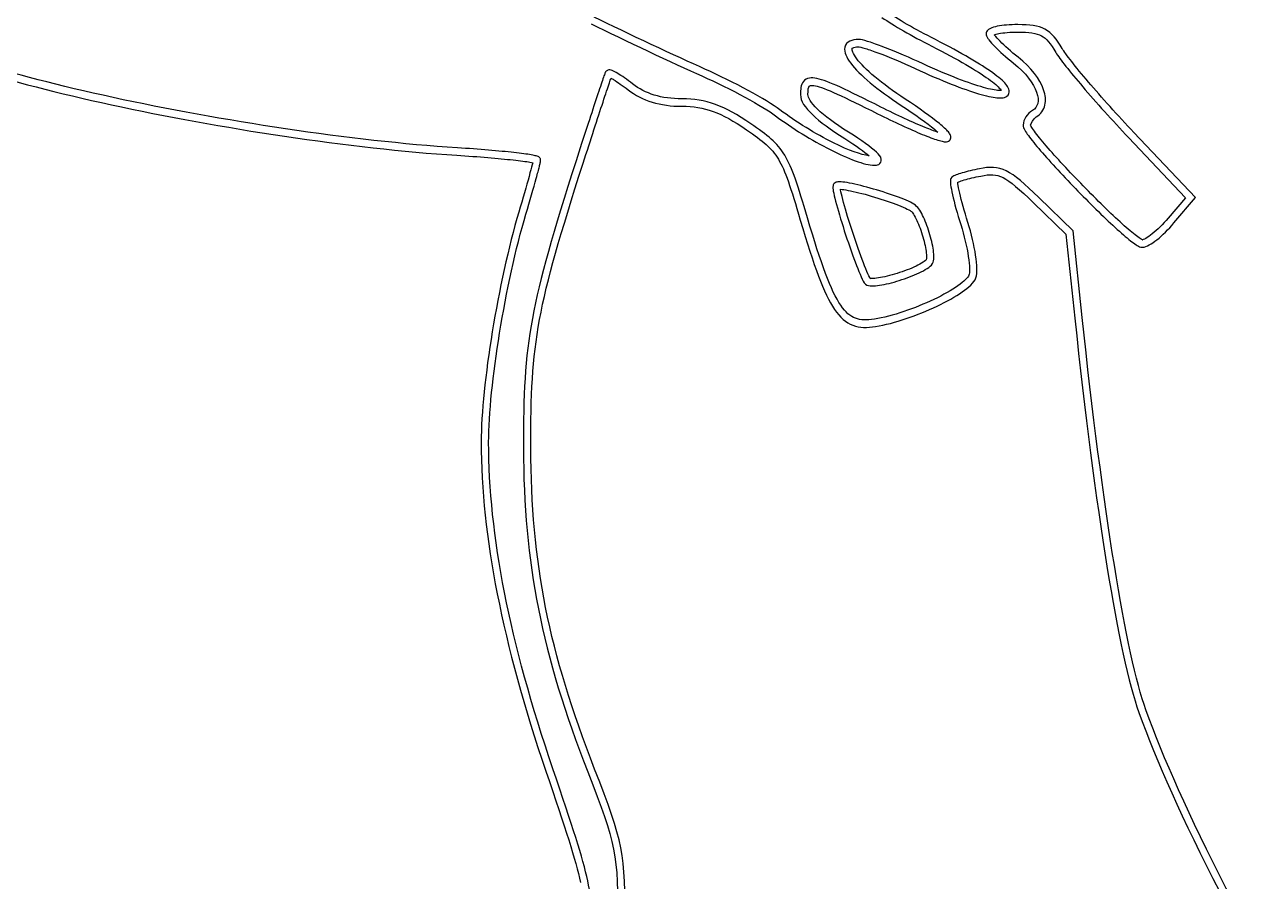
# Model space of a CAD drawing. Extents: x 50.4 to 118.3, y 31.2 to 110.8.
# Drawn here: x 75.46 to 90.2, y 71.01 to 81.44 of the extents above; entities that cross this region are included whole.
import ezdxf

# ---------------------------------------------------------------- set-up
doc = ezdxf.new("R2010")
doc.units = 0
doc.layers.get('0').update_dxf_attribs({"linetype": 'CONTINUOUS'})

msp = doc.modelspace()

# ---------------------------------------------------------------- linework, layer by layer
at = {"color": 1}
for p, q in [((87.542179, 81.434826), (87.542193, 81.434837)), ((87.542195, 81.344402), (87.542193, 81.344402)), ((82.578689, 80.883432), (82.578673, 80.883448)), ((82.593614, 80.782089), (82.593648, 80.782163)), ((89.702256, 79.332111), (88.954496, 80.121728)), ((88.888882, 80.059726), (89.581344, 79.329021)), ((85.391339, 79.521227), (85.391411, 79.521256)), ((85.385206, 79.431293), (85.385219, 79.43134)), ((87.732825, 79.26701), (88.126599, 78.885637)), ((88.212941, 78.928002), (87.795912, 79.332111)), ((89.581344, 79.329021), (89.37154, 79.079942)), ((89.44079, 79.022072), (89.702256, 79.332111)), ((88.324619, 77.873278), (88.212941, 78.928002)), ((88.126599, 78.885637), (88.234602, 77.863478))]:
    msp.add_line(p, q, dxfattribs=at)
for points in [[(86.538636, 81.252949), (86.283842, 81.382457), (86.080616, 81.499895), (85.940223, 81.596595)], [(82.350274, 81.444126), (82.748279, 81.248872), (83.354354, 80.964077), (83.699546, 80.810574)], [(83.736236, 80.893232), (83.393034, 81.045852), (82.786654, 81.330676), (82.390065, 81.525234)], [(85.889068, 81.522147), (86.034888, 81.421708), (86.240721, 81.302979), (86.497816, 81.172299)], [(87.292079, 81.414173), (87.258977, 81.407611), (87.231403, 81.400123), (87.208363, 81.389381)], [(87.542193, 81.434837), (87.445786, 81.434837), (87.358286, 81.427296), (87.292079, 81.414173)], [(87.870842, 81.378499), (87.786885, 81.423645), (87.686354, 81.434826), (87.542179, 81.434826)], [(87.176324, 81.368188), (87.166244, 81.358478), (87.15566, 81.342391), (87.15566, 81.322196)], [(87.15566, 81.322196), (87.15566, 81.303172), (87.161587, 81.292859), (87.16754, 81.281889)], [(87.16754, 81.281889), (87.17352, 81.270909), (87.180796, 81.259955), (87.189765, 81.2483)], [(87.208363, 81.389381), (87.196853, 81.38401), (87.186402, 81.377898), (87.176324, 81.368188)], [(87.256424, 81.310827), (87.269071, 81.315774), (87.285343, 81.320987), (87.309653, 81.325802)], [(87.261584, 81.303577), (87.259202, 81.306752), (87.258356, 81.308075), (87.256424, 81.310827)], [(87.32566, 81.231748), (87.297869, 81.259876), (87.275765, 81.285109), (87.261584, 81.303577)], [(87.309653, 81.325802), (87.367316, 81.337232), (87.450671, 81.344402), (87.542195, 81.344402)], [(87.542193, 81.344402), (87.681493, 81.344402), (87.765395, 81.332575), (87.827964, 81.298926)], [(87.827964, 81.298926), (87.890533, 81.265281), (87.939674, 81.206573), (88.004182, 81.09739)], [(88.082199, 81.143369), (88.014733, 81.257558), (87.9548, 81.333351), (87.870842, 81.378499)], [(85.43794, 81.160408), (85.423812, 81.096974), (85.45699, 81.035443), (85.510285, 80.965072)], [(85.4984, 81.234304), (85.468844, 81.219619), (85.44501, 81.192124), (85.43794, 81.160408)], [(85.603821, 81.254465), (85.562572, 81.254465), (85.527957, 81.248988), (85.4984, 81.234304)], [(85.582114, 81.01987), (85.535267, 81.081724), (85.523644, 81.128862), (85.526303, 81.140792)], [(85.526303, 81.140792), (85.527626, 81.146745), (85.527362, 81.148386), (85.538183, 81.153704)], [(85.538183, 81.153704), (85.548899, 81.159022), (85.571182, 81.164049), (85.603813, 81.164049)], [(85.603813, 81.164049), (85.609528, 81.164049), (85.644104, 81.15799), (85.68753, 81.14492)], [(85.713374, 81.231208), (85.666916, 81.245178), (85.634372, 81.254465), (85.603821, 81.254465)], [(85.68753, 81.14492), (85.730953, 81.131876), (85.786434, 81.11245), (85.849793, 81.088592)], [(85.881324, 81.173331), (85.816649, 81.197672), (85.759832, 81.217246), (85.713374, 81.231208)], [(86.329359, 80.984196), (86.17041, 81.057792), (86.010676, 81.124626), (85.881324, 81.173331)], [(86.497816, 81.172299), (86.816692, 81.01022), (87.044699, 80.874814), (87.184595, 80.773873)], [(87.237303, 80.847287), (87.090872, 80.952946), (86.860145, 81.089534), (86.538636, 81.252949)], [(87.189765, 81.2483), (87.207677, 81.224964), (87.232106, 81.198567), (87.261597, 81.168719)], [(87.261597, 81.168719), (87.320578, 81.109021), (87.400278, 81.037528), (87.488456, 80.96718)], [(87.54477, 81.037443), (87.459114, 81.105782), (87.381244, 81.17549), (87.32566, 81.231748)], [(88.401043, 80.73616), (88.242352, 80.922088), (88.121268, 81.077223), (88.082199, 81.143369)], [(76.536635, 80.548075), (75.885582, 80.689246), (75.308098, 80.839209), (74.879888, 80.981124)], [(86.173291, 80.527393), (85.883864, 80.716173), (85.675811, 80.896161), (85.582114, 81.01987)], [(85.849793, 81.088592), (85.976513, 81.04088), (86.13412, 80.974732), (86.29111, 80.90204)], [(87.090036, 80.680338), (86.912252, 80.733437), (86.656474, 80.832743), (86.329359, 80.984196)], [(87.488456, 80.96718), (87.637181, 80.848507), (87.733865, 80.718615), (87.770608, 80.612678)], [(87.855862, 80.642119), (87.810816, 80.771981), (87.703385, 80.910877), (87.54477, 81.037443)], [(88.004182, 81.09739), (88.052582, 81.01544), (88.172457, 80.865086), (88.332326, 80.677777)], [(74.85148, 80.895328), (75.284666, 80.751765), (75.86435, 80.601328), (76.517526, 80.459696)], [(82.512535, 80.823467), (82.506608, 80.80701), (82.498486, 80.784232), (82.488775, 80.75577)], [(82.519758, 80.843628), (82.517641, 80.83831), (82.515498, 80.831695), (82.512535, 80.823467)], [(82.52751, 80.859635), (82.521399, 80.849687), (82.521822, 80.84892), (82.519758, 80.843628)], [(82.556448, 80.881331), (82.547002, 80.878553), (82.53462, 80.871145), (82.52751, 80.859635)], [(82.578673, 80.883448), (82.57264, 80.883977), (82.565894, 80.884242), (82.556448, 80.881331)], [(82.609177, 80.87568), (82.599625, 80.87941), (82.590735, 80.882321), (82.578689, 80.883432)], [(82.674807, 80.841575), (82.649751, 80.85663), (82.628301, 80.868205), (82.609177, 80.87568)], [(82.856708, 80.713416), (82.788763, 80.766857), (82.724932, 80.811455), (82.674807, 80.841575)], [(84.648323, 80.398689), (84.487065, 80.521336), (84.083059, 80.739004), (83.736236, 80.893232)], [(85.510285, 80.965072), (85.616886, 80.824324), (85.829071, 80.644085), (86.123685, 80.451923)], [(86.29111, 80.90204), (86.620861, 80.749368), (86.879671, 80.649159), (87.064189, 80.594049)], [(87.39595, 80.710344), (87.362414, 80.749854), (87.310518, 80.794458), (87.237303, 80.847287)], [(82.488775, 80.75577), (82.469329, 80.698848), (82.442833, 80.618843), (82.410744, 80.521675)], [(82.496454, 80.493216), (82.528487, 80.590213), (82.55522, 80.669881), (82.574485, 80.726277)], [(82.574485, 80.726277), (82.582607, 80.750063), (82.588296, 80.767161), (82.593614, 80.782089)], [(82.593648, 80.782163), (82.603967, 80.777109), (82.613175, 80.77314), (82.628272, 80.764065)], [(82.628272, 80.764065), (82.673468, 80.736906), (82.73533, 80.693657), (82.80087, 80.642108)], [(83.455637, 80.532034), (83.208815, 80.532034), (83.0081, 80.594324), (82.856708, 80.713416)], [(83.699546, 80.810574), (84.041115, 80.658682), (84.450007, 80.436053), (84.593546, 80.326884)], [(84.93461, 80.742853), (84.900151, 80.700398), (84.89792, 80.647249), (84.89792, 80.584207)], [(85.005926, 80.783679), (84.977883, 80.778757), (84.951843, 80.764073), (84.93461, 80.742853)], [(84.988355, 80.584241), (84.988355, 80.641971), (84.99698, 80.676941), (85.004362, 80.686045)], [(85.004362, 80.686045), (85.008066, 80.690596), (85.010898, 80.692898), (85.021931, 80.694829)], [(85.098943, 80.778519), (85.064341, 80.785822), (85.033967, 80.7886), (85.005926, 80.783679)], [(85.021931, 80.694829), (85.032964, 80.696681), (85.052032, 80.696152), (85.079808, 80.690172)], [(85.079808, 80.690172), (85.190915, 80.666757), (85.422441, 80.559026), (85.835834, 80.351175)], [(85.876156, 80.43177), (85.462118, 80.639946), (85.237344, 80.749333), (85.098943, 80.778519)], [(87.295191, 80.634348), (87.248307, 80.638846), (87.178928, 80.653795), (87.090036, 80.680338)], [(87.184595, 80.773873), (87.254543, 80.723401), (87.302393, 80.681169), (87.327221, 80.651916)], [(87.432639, 80.650919), (87.425443, 80.672376), (87.412716, 80.69059), (87.39595, 80.710344)], [(88.332326, 80.677777), (88.492195, 80.490467), (88.690384, 80.269416), (88.888882, 80.059726)], [(88.954496, 80.121728), (88.757125, 80.330228), (88.559733, 80.550232), (88.401043, 80.73616)], [(80.724491, 79.93571), (79.4351, 80.018419), (77.838739, 80.265733), (76.536635, 80.548075)], [(82.80087, 80.642108), (82.970841, 80.508404), (83.193533, 80.441604), (83.455611, 80.441604)], [(84.292795, 80.229726), (83.971066, 80.451444), (83.749785, 80.532034), (83.455637, 80.532034)], [(84.89792, 80.584207), (84.89792, 80.503736), (84.953041, 80.426917), (85.043648, 80.339777)], [(85.106177, 80.404925), (85.02292, 80.484993), (84.988355, 80.551298), (84.988355, 80.584241)], [(86.587222, 80.230768), (86.489598, 80.311136), (86.344408, 80.415784), (86.173291, 80.527393)], [(87.064189, 80.594049), (87.156449, 80.566495), (87.230008, 80.54989), (87.286915, 80.54444)], [(87.286915, 80.54444), (87.315368, 80.541715), (87.339673, 80.541688), (87.361845, 80.545498)], [(87.338598, 80.634348), (87.3282, 80.63329), (87.315077, 80.632496), (87.295191, 80.634348)], [(87.327221, 80.651916), (87.334471, 80.64337), (87.335344, 80.639825), (87.338598, 80.634348)], [(87.361845, 80.545498), (87.384017, 80.549282), (87.406483, 80.556902), (87.422823, 80.578052)], [(87.422823, 80.578052), (87.439175, 80.599219), (87.439836, 80.629472), (87.432639, 80.650919)], [(87.770608, 80.612678), (87.78897, 80.559712), (87.792356, 80.513137), (87.783519, 80.47677)], [(87.871366, 80.455566), (87.885416, 80.51351), (87.878378, 80.577187), (87.855862, 80.642119)], [(76.517526, 80.459696), (77.823883, 80.176431), (79.422707, 79.928402), (80.718821, 79.845262)], [(82.410744, 80.521675), (82.346567, 80.327341), (82.260636, 80.063705), (82.168899, 79.778053)], [(82.255125, 79.750626), (82.346797, 80.03608), (82.432387, 80.299224), (82.496454, 80.493216)], [(83.455611, 80.441604), (83.733968, 80.441604), (83.927016, 80.372117), (84.241608, 80.155317)], [(85.299447, 79.995612), (85.082867, 80.10497), (84.842313, 80.251165), (84.648323, 80.398689)], [(85.483414, 80.125872), (85.31642, 80.230337), (85.189433, 80.324854), (85.106177, 80.404925)], [(86.414107, 80.183723), (86.267062, 80.243942), (86.07547, 80.331556), (85.876156, 80.43177)], [(86.123685, 80.451923), (86.292693, 80.34169), (86.436457, 80.23788), (86.529862, 80.160984)], [(87.718408, 80.389955), (87.65453, 80.350476), (87.606785, 80.283995), (87.606785, 80.211155)], [(87.783519, 80.47677), (87.774709, 80.440403), (87.75519, 80.412685), (87.718408, 80.389955)], [(87.765948, 80.31294), (87.820698, 80.346775), (87.857319, 80.397625), (87.871366, 80.455566)], [(84.706725, 79.844736), (84.613819, 79.999779), (84.496262, 80.089515), (84.292795, 80.229726)], [(84.593546, 80.326884), (84.793204, 80.17505), (85.037126, 80.026862), (85.258622, 79.91502)], [(85.043648, 80.339777), (85.134257, 80.252639), (85.265604, 80.155867), (85.435874, 80.049357)], [(85.835834, 80.351175), (86.036994, 80.250035), (86.229944, 80.161474), (86.379987, 80.100027)], [(86.696775, 80.128967), (86.672724, 80.157309), (86.636032, 80.190586), (86.587222, 80.230768)], [(87.697217, 80.211139), (87.697217, 80.231459), (87.730502, 80.291035), (87.765948, 80.31294)], [(84.241608, 80.155317), (84.443694, 80.016056), (84.545472, 79.93793), (84.629183, 79.798233)], [(85.820861, 79.885058), (85.757364, 79.944873), (85.644239, 80.025298), (85.483414, 80.125872)], [(86.379987, 80.100027), (86.455009, 80.069304), (86.519123, 80.045351), (86.569124, 80.029749)], [(86.567071, 80.12688), (86.524206, 80.141247), (86.475922, 80.158407), (86.414107, 80.183723)], [(86.529862, 80.160984), (86.54751, 80.146459), (86.553199, 80.139342), (86.567071, 80.12688)], [(86.724165, 80.084009), (86.718079, 80.103192), (86.708792, 80.114796), (86.696775, 80.128967)], [(86.723635, 80.044735), (86.72988, 80.060636), (86.727181, 80.074413), (86.724165, 80.084009)], [(87.606785, 80.211155), (87.606785, 80.184829), (87.616152, 80.170676), (87.626947, 80.151208)], [(87.626947, 80.151208), (87.637742, 80.131735), (87.652161, 80.109663), (87.670357, 80.084546)], [(87.670357, 80.084546), (87.706724, 80.03431), (87.757479, 79.971736), (87.818666, 79.900579)], [(87.706002, 80.194602), (87.698091, 80.208863), (87.697217, 80.220849), (87.697217, 80.211139)], [(87.743726, 80.137241), (87.726845, 80.160577), (87.713921, 80.180326), (87.706002, 80.194602)], [(87.887387, 79.959473), (87.827162, 80.02951), (87.777508, 80.090574), (87.743726, 80.137241)], [(81.412305, 79.878349), (81.235338, 79.897848), (80.991993, 79.918552), (80.724491, 79.93571)], [(85.733012, 79.838), (85.63502, 79.854986), (85.48733, 79.900746), (85.299447, 79.995612)], [(85.435874, 80.049357), (85.581622, 79.95821), (85.675364, 79.888683), (85.733012, 79.838)], [(86.569124, 80.029749), (86.594127, 80.021943), (86.615693, 80.016652), (86.634235, 80.013212)], [(86.634235, 80.013212), (86.652783, 80.009746), (86.666255, 80.005275), (86.690047, 80.013212)], [(86.690047, 80.013212), (86.701953, 80.017181), (86.717397, 80.028822), (86.723635, 80.044735)], [(88.337488, 79.472682), (88.170716, 79.643809), (88.007836, 79.819399), (87.887387, 79.959473)], [(80.718821, 79.845262), (80.985196, 79.82817), (81.227599, 79.807689), (81.402499, 79.788419)], [(81.402499, 79.788419), (81.489952, 79.778789), (81.56058, 79.769766), (81.608173, 79.761548)], [(81.623662, 79.850443), (81.572671, 79.859254), (81.500789, 79.868593), (81.412305, 79.878349)], [(81.685156, 79.837002), (81.669123, 79.841606), (81.649157, 79.846051), (81.623662, 79.850443)], [(81.707884, 79.828747), (81.699788, 79.832901), (81.693173, 79.8347), (81.685156, 79.837002)], [(81.722357, 79.818402), (81.716457, 79.824091), (81.711932, 79.826657), (81.707884, 79.828747)], [(81.73167, 79.805993), (81.728601, 79.811734), (81.72532, 79.815544), (81.722357, 79.818402)], [(81.735798, 79.796177), (81.735745, 79.79637), (81.733152, 79.803136), (81.73167, 79.805993)], [(81.737385, 79.783768), (81.737385, 79.783961), (81.735798, 79.795965), (81.735798, 79.796177)], [(84.629183, 79.798233), (84.712892, 79.658533), (84.77998, 79.450419), (84.896349, 79.057709)], [(84.982674, 79.083024), (84.866133, 79.476317), (84.799628, 79.689693), (84.706725, 79.844736)], [(85.258622, 79.91502), (85.48012, 79.80318), (85.672822, 79.726091), (85.797091, 79.723303)], [(85.881324, 79.794627), (85.876455, 79.836589), (85.852611, 79.855153), (85.820861, 79.885058)], [(85.850317, 79.733648), (85.868944, 79.743861), (85.883761, 79.773642), (85.881324, 79.794627)], [(87.818666, 79.900579), (87.941044, 79.758262), (88.105115, 79.581822), (88.272903, 79.409652)], [(82.168899, 79.778053), (81.607559, 78.030012), (81.524613, 77.576545), (81.52811, 76.287826)], [(81.634536, 79.730036), (81.625699, 79.694961), (81.612788, 79.646883), (81.596812, 79.588958)], [(81.608173, 79.761548), (81.623175, 79.758902), (81.630822, 79.756548), (81.640728, 79.754325)], [(81.618471, 76.288305), (81.614978, 77.573166), (81.694367, 78.004395), (82.255125, 79.750626)], [(81.640728, 79.754325), (81.638876, 79.746546), (81.637103, 79.740223), (81.634536, 79.730036)], [(81.684143, 79.564661), (81.70023, 79.622978), (81.713255, 79.671601), (81.722383, 79.707803)], [(81.722383, 79.707803), (81.726934, 79.725901), (81.730162, 79.741048), (81.732729, 79.752761)], [(81.732729, 79.752761), (81.735374, 79.764483), (81.737385, 79.768504), (81.737385, 79.783768)], [(85.797091, 79.723303), (85.814897, 79.723038), (85.831693, 79.723419), (85.850317, 79.733648)], [(87.074507, 79.681443), (86.997445, 79.666018), (86.923441, 79.647859), (86.865219, 79.630802)], [(87.40162, 79.654056), (87.295617, 79.706597), (87.197509, 79.706044), (87.074507, 79.681443)], [(87.795912, 79.332111), (87.62006, 79.502508), (87.507622, 79.601512), (87.40162, 79.654056)], [(81.596812, 79.588958), (81.564853, 79.47311), (81.520858, 79.318713), (81.472273, 79.154877)], [(81.558569, 79.129546), (81.607298, 79.293863), (81.651967, 79.448025), (81.684143, 79.564661)], [(85.308728, 79.501598), (85.296214, 79.489083), (85.295023, 79.478606), (85.293753, 79.47111)], [(85.35162, 79.520198), (85.338946, 79.518611), (85.324849, 79.517817), (85.308728, 79.501598)], [(85.391411, 79.521256), (85.377044, 79.52205), (85.364301, 79.521786), (85.35162, 79.520198)], [(85.495725, 79.506755), (85.45521, 79.514427), (85.420097, 79.519613), (85.391339, 79.521227)], [(85.785113, 79.434923), (85.679545, 79.465485), (85.576754, 79.491395), (85.495725, 79.506755)], [(86.739129, 79.577573), (86.717169, 79.55548), (86.722461, 79.542367), (86.722064, 79.529514)], [(86.722064, 79.529514), (86.721799, 79.516655), (86.722593, 79.503188), (86.72471, 79.487141)], [(86.790805, 79.606513), (86.770538, 79.598628), (86.757357, 79.595797), (86.739129, 79.577573)], [(86.865219, 79.630802), (86.836107, 79.622282), (86.811062, 79.614398), (86.790805, 79.606513)], [(86.812472, 79.517637), (86.816282, 79.519754), (86.814324, 79.518695), (86.82332, 79.522294)], [(86.814059, 79.498005), (86.813001, 79.507106), (86.812736, 79.512001), (86.812472, 79.517637)], [(86.835253, 79.384835), (86.824616, 79.432076), (86.81734, 79.471179), (86.814059, 79.498005)], [(86.82332, 79.522294), (86.83975, 79.528696), (86.863044, 79.536475), (86.890498, 79.544519)], [(86.890498, 79.544519), (86.945404, 79.560605), (87.017415, 79.578171), (87.092036, 79.593096)], [(87.092036, 79.593096), (87.20737, 79.616168), (87.274339, 79.616274), (87.361787, 79.572935)], [(87.361787, 79.572935), (87.449234, 79.529588), (87.558367, 79.436055), (87.732825, 79.26701)], [(85.293753, 79.47111), (85.29243, 79.463596), (85.291901, 79.457325), (85.292165, 79.450949)], [(85.292165, 79.450949), (85.29243, 79.438196), (85.294547, 79.424649), (85.297325, 79.408573)], [(85.297325, 79.408573), (85.302775, 79.376416), (85.312485, 79.33518), (85.32523, 79.2861)], [(85.386265, 79.42354), (85.385735, 79.427086), (85.385735, 79.428171), (85.385206, 79.431293)], [(85.385219, 79.43134), (85.385749, 79.431317), (85.385749, 79.431367), (85.386278, 79.43134)], [(85.412617, 79.30882), (85.400261, 79.356503), (85.390921, 79.396093), (85.386265, 79.42354)], [(85.386278, 79.43134), (85.408106, 79.430017), (85.440525, 79.425678), (85.478776, 79.418429)], [(85.478776, 79.418429), (85.55528, 79.40393), (85.656335, 79.378646), (85.759896, 79.348666)], [(85.759896, 79.348666), (85.863459, 79.318686), (85.96997, 79.283724), (86.058071, 79.250482)], [(86.089487, 79.334672), (85.998368, 79.369055), (85.890682, 79.404363), (85.785113, 79.434923)], [(86.72471, 79.487141), (86.728625, 79.455044), (86.736404, 79.413679), (86.747437, 79.364668)], [(86.747437, 79.364668), (86.769504, 79.266643), (86.804474, 79.138481), (86.847688, 79.001382)], [(86.933953, 79.028266), (86.891392, 79.163296), (86.856536, 79.290352), (86.835253, 79.384835)], [(88.272903, 79.409652), (88.440694, 79.237483), (88.612205, 79.069628), (88.75091, 78.944047)], [(88.811362, 79.011211), (88.674861, 79.134795), (88.504263, 79.301554), (88.337488, 79.472682)], [(85.32523, 79.2861), (85.350683, 79.187942), (85.388675, 79.059849), (85.431167, 78.927984)], [(85.517006, 78.955868), (85.4749, 79.086535), (85.437361, 79.213456), (85.412617, 79.30882)], [(86.058071, 79.250482), (86.146169, 79.217237), (86.217906, 79.182894), (86.242038, 79.164699)], [(86.296193, 79.236485), (86.252526, 79.269407), (86.180607, 79.300287), (86.089487, 79.334672)], [(86.394896, 79.091274), (86.365509, 79.154549), (86.337431, 79.205397), (86.296193, 79.236485)], [(81.472273, 79.154877), (81.220627, 78.306226), (81.014935, 77.052244), (81.014935, 76.355564)], [(81.105367, 76.355554), (81.105367, 77.034284), (81.310043, 78.291412), (81.558569, 79.129546)], [(84.896349, 79.057709), (85.062343, 78.497496), (85.180022, 78.163481), (85.312861, 77.969404)], [(85.387302, 78.020558), (85.268112, 78.194691), (85.1481, 78.524735), (84.982674, 79.083024)], [(86.242038, 79.164699), (86.255029, 79.154883), (86.286594, 79.111213), (86.313351, 79.053595)], [(86.313351, 79.053595), (86.340111, 78.995974), (86.366165, 78.923753), (86.386731, 78.852572)], [(86.472927, 78.877851), (86.451231, 78.952902), (86.424281, 79.027999), (86.394896, 79.091274)], [(89.37154, 79.079942), (89.30876, 79.005327), (89.238542, 78.937136), (89.177752, 78.888738)], [(85.431167, 78.927984), (85.473656, 78.796115), (85.520202, 78.66076), (85.56294, 78.547127)], [(85.647747, 78.578631), (85.605707, 78.690401), (85.559109, 78.825204), (85.517006, 78.955868)], [(86.847688, 79.001382), (86.889865, 78.867577), (86.922242, 78.728409), (86.939673, 78.614326)], [(87.028523, 78.62829), (87.01024, 78.747874), (86.977556, 78.889942), (86.933953, 79.028266)], [(88.75091, 78.944047), (88.820263, 78.881256), (88.881233, 78.828948), (88.930229, 78.791602)], [(88.984995, 78.863418), (88.939555, 78.898052), (88.879611, 78.949418), (88.811362, 79.011211)], [(89.234084, 78.817952), (89.300621, 78.870924), (89.374162, 78.942885), (89.44079, 79.022072)], [(86.386731, 78.852572), (86.407289, 78.781391), (86.422217, 78.710668), (86.428075, 78.656201)], [(86.517885, 78.665978), (86.511164, 78.728414), (86.494601, 78.802802), (86.472927, 78.877851)], [(88.930229, 78.791602), (88.954729, 78.772922), (88.976266, 78.758301), (88.99534, 78.74716)], [(89.040806, 78.825175), (89.026995, 78.833244), (89.007712, 78.846103), (88.984995, 78.863418)], [(89.055279, 78.81639), (89.066153, 78.81639), (89.054749, 78.817184), (89.040806, 78.825175)], [(89.097138, 78.832927), (89.074596, 78.820518), (89.056371, 78.81639), (89.055279, 78.81639)], [(89.177752, 78.888738), (89.147359, 78.864529), (89.119689, 78.845336), (89.097138, 78.832927)], [(89.140551, 78.753872), (89.169613, 78.769853), (89.200818, 78.791467), (89.234084, 78.817952)], [(86.428075, 78.656201), (86.431012, 78.628968), (86.431699, 78.606118), (86.430191, 78.590574)], [(86.519472, 78.581229), (86.522118, 78.606549), (86.521324, 78.634759), (86.517885, 78.665978)], [(86.939673, 78.614326), (86.948378, 78.557284), (86.953167, 78.506267), (86.954146, 78.466013)], [(87.04453, 78.468612), (87.043472, 78.514424), (87.037651, 78.5685), (87.028523, 78.62829)], [(88.99534, 78.74716), (89.014416, 78.736021), (89.028212, 78.725966), (89.055284, 78.725966)], [(89.055284, 78.725966), (89.086076, 78.725966), (89.111489, 78.737873), (89.140551, 78.753872)], [(85.56294, 78.547127), (85.605681, 78.433496), (85.642736, 78.343932), (85.673012, 78.294947)], [(85.749548, 78.342471), (85.729069, 78.375616), (85.689784, 78.466863), (85.647747, 78.578631)], [(86.277685, 78.484637), (86.207584, 78.45303), (86.12355, 78.422479), (86.042556, 78.398336)], [(86.427545, 78.574037), (86.404527, 78.551019), (86.347784, 78.516242), (86.277685, 78.484637)], [(86.314317, 78.402429), (86.389133, 78.43616), (86.451498, 78.46985), (86.491567, 78.509916)], [(86.430191, 78.590574), (86.428604, 78.575016), (86.422518, 78.568957), (86.427545, 78.574037)], [(86.491567, 78.509916), (86.513104, 78.531453), (86.51694, 78.555906), (86.519472, 78.581229)], [(86.954146, 78.466013), (86.955204, 78.42576), (86.950389, 78.395468), (86.946896, 78.386432)], [(87.031618, 78.353888), (87.043948, 78.386054), (87.045641, 78.422799), (87.04453, 78.468612)], [(85.756268, 78.346599), (85.741611, 78.348186), (85.742272, 78.354245), (85.749548, 78.342471)], [(85.824481, 78.349245), (85.7953, 78.345726), (85.770934, 78.345064), (85.756268, 78.346599)], [(86.042556, 78.398336), (85.961564, 78.374206), (85.882848, 78.356299), (85.824481, 78.349245)], [(85.835276, 78.259802), (85.901837, 78.267846), (85.9838, 78.286795), (86.068337, 78.311994)], [(86.068337, 78.311994), (86.152874, 78.337182), (86.239501, 78.368697), (86.314317, 78.402429)], [(86.946896, 78.386432), (86.937953, 78.363175), (86.88981, 78.30987), (86.813573, 78.256725)], [(86.865222, 78.18284), (86.947441, 78.240157), (87.007637, 78.29141), (87.031618, 78.353888)], [(85.673012, 78.294947), (85.69185, 78.26448), (85.72074, 78.259546), (85.74691, 78.256707)], [(85.74691, 78.256707), (85.773077, 78.253876), (85.801996, 78.255913), (85.835276, 78.259802)], [(86.813573, 78.256725), (86.737336, 78.203578), (86.634923, 78.146307), (86.520565, 78.091877)], [(86.559297, 78.010242), (86.677, 78.066262), (86.783, 78.125524), (86.865222, 78.18284)], [(85.567652, 77.861911), (85.504224, 77.886174), (85.446896, 77.933492), (85.387302, 78.020558)], [(86.520565, 78.091877), (86.291854, 77.983019), (86.014227, 77.886216), (85.797612, 77.851064)], [(85.312861, 77.969404), (85.379282, 77.872365), (85.451439, 77.809691), (85.535072, 77.777684)], [(85.812056, 77.761677), (86.042323, 77.799044), (86.323892, 77.898196), (86.559297, 78.010242)], [(89.09925, 73.097858), (88.864181, 73.751292), (88.571208, 75.544627), (88.324619, 77.873278)], [(85.535072, 77.777684), (85.618701, 77.745677), (85.710072, 77.745114), (85.812056, 77.761677)], [(85.797612, 77.851064), (85.704228, 77.835903), (85.631081, 77.837649), (85.567652, 77.861911)], [(88.234602, 77.863478), (88.481461, 75.53226), (88.769777, 73.747381), (89.014401, 73.067389)], [(81.014935, 76.355564), (81.014935, 75.215983), (81.273806, 73.901956), (81.800933, 72.351675)], [(81.886197, 72.381121), (81.361182, 73.925187), (81.105367, 75.22963), (81.105367, 76.355554)], [(81.52811, 76.287826), (81.531815, 74.879446), (81.749998, 73.778957), (82.309975, 72.34388)], [(82.394134, 72.376916), (81.836935, 73.80487), (81.622162, 74.889098), (81.618471, 76.288305)], [(89.014401, 73.067389), (89.859588, 70.718016), (92.413267, 66.371031), (98.481523, 56.941241)], [(98.557585, 56.989797), (92.489933, 66.418656), (89.936809, 70.769692), (89.09925, 73.097858)], [(81.800933, 72.351675), (82.038627, 71.652762), (82.163494, 71.273392), (82.222613, 70.997236)], [(82.310978, 71.015828), (82.249968, 71.300816), (82.123986, 71.681925), (81.886197, 72.381121)], [(82.309975, 72.34388), (82.659085, 71.44925), (82.677235, 71.358906), (82.677394, 70.46441)], [(82.767239, 70.464373), (82.76708, 71.360258), (82.743691, 71.481164), (82.394134, 72.376916)], [(82.342501, 70.241197), (82.36626, 70.542637), (82.371986, 70.730838), (82.310978, 71.015828)]]:
    msp.add_open_spline(points, degree=3, dxfattribs=at)

doc.saveas('drawing.dxf')
